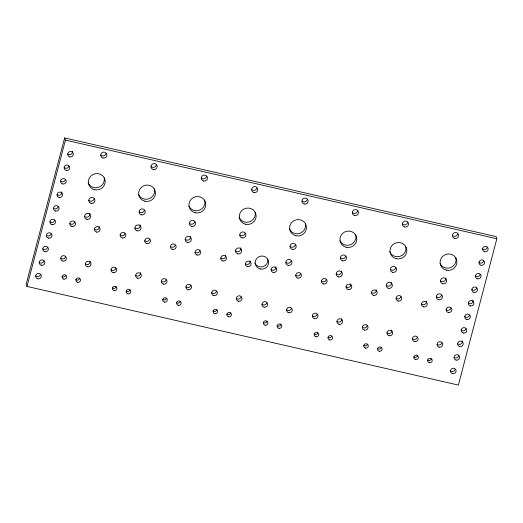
<?xml version="1.0" encoding="UTF-8"?>
<svg xmlns="http://www.w3.org/2000/svg" width="523" height="523" viewBox="0 0 523 523"><rect width="100%" height="100%" fill="white"/><g stroke="black" fill="none" stroke-linecap="round" stroke-linejoin="round"><path stroke-width="0.78" d="M64.617 137.928L26.15 284.237L26.974 286.421L458.383 385.072L496.85 238.763L496.026 236.579L64.617 137.928L65.44 140.118L26.974 286.421M65.44 140.118L496.85 238.763M267.737 259.153A6.773 6.544 -20.6 0 1 254.812 262.945M472.988 300.267A2.824 2.726 -20.6 0 1 468.307 303.059M476.564 288.134A2.824 2.726 -20.6 0 1 471.87 289.513M469.438 315.225A2.824 2.726 -20.6 0 1 464.744 316.605M480.121 274.588A2.824 2.726 -20.6 0 1 475.433 275.961M431.331 358.87A2.295 2.216 -20.6 0 1 427.526 359.987M291.376 308.498A2.87 2.772 -20.6 0 1 286.611 309.897M367.427 344.258A2.295 2.216 -20.6 0 1 363.616 345.376M225.563 255.25A2.87 2.772 -20.6 0 1 220.811 258.087M487.246 247.497A2.824 2.726 -20.6 0 1 482.559 248.87M483.683 261.042A2.824 2.726 -20.6 0 1 478.996 262.415M465.875 328.777A2.824 2.726 -20.6 0 1 461.188 330.15M462.299 340.904A2.824 2.726 -20.6 0 1 457.625 343.696M458.749 355.869A2.824 2.726 -20.6 0 1 454.062 357.248M455.187 369.415A2.824 2.726 -20.6 0 1 450.499 370.794M72.416 151.225A2.824 2.726 -20.6 0 1 67.742 154.017M68.873 166.19A2.824 2.726 -20.6 0 1 64.179 167.563M65.31 179.735A2.824 2.726 -20.6 0 1 60.616 181.108M61.734 191.863A2.824 2.726 -20.6 0 1 57.053 194.654M58.184 206.827A2.824 2.726 -20.6 0 1 53.496 208.206M54.621 220.373A2.824 2.726 -20.6 0 1 49.933 221.752M51.058 233.925A2.824 2.726 -20.6 0 1 46.37 235.298M47.495 247.471A2.824 2.726 -20.6 0 1 42.808 248.843M43.939 261.016A2.824 2.726 -20.6 0 1 39.245 262.389M40.376 274.562A2.824 2.726 -20.6 0 1 35.682 275.941M79.614 278.445A2.295 2.216 -20.6 0 1 75.802 279.563M65.787 275.288A2.295 2.216 -20.6 0 1 61.976 276.399M129.913 289.951A2.295 2.216 -20.6 0 1 126.102 291.063M116.086 286.787A2.295 2.216 -20.6 0 1 112.275 287.905M180.213 301.451A2.295 2.216 -20.6 0 1 176.401 302.569M166.386 298.287A2.295 2.216 -20.6 0 1 162.575 299.404M230.565 312.963A2.295 2.216 -20.6 0 1 226.76 314.081M216.738 309.806A2.295 2.216 -20.6 0 1 212.933 310.917M280.871 324.469A2.295 2.216 -20.6 0 1 277.059 325.581M267.044 321.305A2.295 2.216 -20.6 0 1 263.232 322.423M331.713 336.093A2.295 2.216 -20.6 0 1 327.908 337.211M317.886 332.929A2.295 2.216 -20.6 0 1 314.075 334.047M381.254 347.422A2.295 2.216 -20.6 0 1 377.443 348.54M417.504 355.712A2.295 2.216 -20.6 0 1 413.7 356.83M104.227 177.853A8.466 8.178 -20.6 0 1 98.2 187.417A8.466 8.178 -20.6 0 1 88.041 182.599M89.806 213.351A3.105 3.001 -20.6 0 1 84.661 216.424M105.947 153.579A3.105 3.001 -20.6 0 1 100.789 155.089M94.029 198.91A3.105 3.001 -20.6 0 1 88.871 200.427M154.363 188.679A8.466 8.178 -20.6 0 1 149.192 198.688A8.466 8.178 -20.6 0 1 138.628 194.759M140.105 224.851A3.105 3.001 -20.6 0 1 134.96 227.923M156.246 165.078A3.105 3.001 -20.6 0 1 151.088 166.589M144.328 210.409A3.105 3.001 -20.6 0 1 139.17 211.926M204.663 200.178A8.466 8.178 -20.6 0 1 199.492 210.187A8.466 8.178 -20.6 0 1 188.927 206.258M190.405 236.357A3.105 3.001 -20.6 0 1 185.26 239.429M206.546 176.578A3.105 3.001 -20.6 0 1 201.388 178.095M194.628 221.915A3.105 3.001 -20.6 0 1 189.47 223.426M255.185 212.371A8.466 8.178 -20.6 0 1 249.157 221.935A8.466 8.178 -20.6 0 1 238.991 217.117M240.763 247.869A3.105 3.001 -20.6 0 1 235.618 250.942M256.904 188.097A3.105 3.001 -20.6 0 1 251.746 189.607M244.98 233.428A3.105 3.001 -20.6 0 1 239.822 234.945M305.484 223.87A8.466 8.178 -20.6 0 1 299.457 233.441A8.466 8.178 -20.6 0 1 289.297 228.623M291.076 260.931A3.105 3.001 -20.6 0 1 285.918 262.441M307.204 199.596A3.105 3.001 -20.6 0 1 302.046 201.107M295.286 244.927A3.105 3.001 -20.6 0 1 290.121 246.444M355.673 234.709A8.466 8.178 -20.6 0 1 350.508 244.718A8.466 8.178 -20.6 0 1 339.937 240.789M341.414 270.888A3.105 3.001 -20.6 0 1 336.269 273.96M357.555 211.109A3.105 3.001 -20.6 0 1 352.397 212.626M345.638 256.447A3.105 3.001 -20.6 0 1 340.48 257.957M405.868 246.823A8.466 8.178 -20.6 0 1 399.84 256.394A8.466 8.178 -20.6 0 1 389.681 251.576M391.446 282.328A3.105 3.001 -20.6 0 1 386.301 285.395M407.587 222.55A3.105 3.001 -20.6 0 1 402.429 224.06M395.669 267.881A3.105 3.001 -20.6 0 1 390.504 269.397M455.788 257.604A8.466 8.178 -20.6 0 1 450.617 267.613A8.466 8.178 -20.6 0 1 440.052 263.684M441.543 295.338A3.105 3.001 -20.6 0 1 436.385 296.848M457.671 234.003A3.105 3.001 -20.6 0 1 452.513 235.513M445.733 277.778A3.105 3.001 -20.6 0 1 440.588 280.851M90.106 261.042A2.87 2.772 -20.6 0 1 85.354 263.88M99.22 226.361A2.87 2.772 -20.6 0 1 94.473 229.198M65.499 256.852A2.87 2.772 -20.6 0 1 60.733 258.251M74.619 222.17A2.87 2.772 -20.6 0 1 69.853 223.569M140.406 272.542A2.87 2.772 -20.6 0 1 135.653 275.379M149.539 239.305A2.87 2.772 -20.6 0 1 144.773 240.698M115.799 268.351A2.87 2.772 -20.6 0 1 111.039 269.75M124.919 233.676A2.87 2.772 -20.6 0 1 120.153 235.069M190.718 285.48A2.87 2.772 -20.6 0 1 185.953 286.879M199.838 250.805A2.87 2.772 -20.6 0 1 195.072 252.204M166.105 279.851A2.87 2.772 -20.6 0 1 161.339 281.25M175.218 245.176A2.87 2.772 -20.6 0 1 170.452 246.575M241.077 296.999A2.87 2.772 -20.6 0 1 236.311 298.398M250.177 260.879A2.87 2.772 -20.6 0 1 245.424 263.716M216.457 291.37A2.87 2.772 -20.6 0 1 211.691 292.769M300.49 273.823A2.87 2.772 -20.6 0 1 295.73 275.216M266.756 302.869A2.87 2.772 -20.6 0 1 261.99 304.268M275.863 266.75A2.87 2.772 -20.6 0 1 271.11 269.587M341.715 318.572A2.87 2.772 -20.6 0 1 336.962 321.41M350.835 283.897A2.87 2.772 -20.6 0 1 346.082 286.735M317.115 314.382A2.87 2.772 -20.6 0 1 312.349 315.781M326.228 279.707A2.87 2.772 -20.6 0 1 321.468 281.106M391.747 330.013A2.87 2.772 -20.6 0 1 386.994 332.85M400.873 296.776A2.87 2.772 -20.6 0 1 396.114 298.175M367.139 325.822A2.87 2.772 -20.6 0 1 362.374 327.221M376.246 289.709A2.87 2.772 -20.6 0 1 371.493 292.547M441.843 342.905A2.87 2.772 -20.6 0 1 437.078 344.304M450.957 308.224A2.87 2.772 -20.6 0 1 446.191 309.623M417.223 337.276A2.87 2.772 -20.6 0 1 412.457 338.675M426.33 301.156A2.87 2.772 -20.6 0 1 421.577 303.994M260.225 268.992A6.773 6.544 -20.6 0 0 268.41 260.689A6.773 6.544 -20.6 0 0 257.094 258.101A6.773 6.544 -20.6 0 0 260.225 268.992M466.836 319.461A2.824 2.726 -20.6 0 0 470.249 315.997A2.824 2.726 -20.6 0 0 465.529 314.924A2.824 2.726 -20.6 0 0 466.836 319.461M470.399 305.916A2.824 2.726 -20.6 0 0 473.805 302.451A2.824 2.726 -20.6 0 0 469.092 301.372A2.824 2.726 -20.6 0 0 470.399 305.916M473.962 292.37A2.824 2.726 -20.6 0 0 477.368 288.905A2.824 2.726 -20.6 0 0 472.655 287.827A2.824 2.726 -20.6 0 0 473.962 292.37M114.125 290.638A2.295 2.216 -20.6 0 0 116.897 287.827A2.295 2.216 -20.6 0 0 113.066 286.95A2.295 2.216 -20.6 0 0 114.125 290.638M477.525 278.818A2.824 2.726 -20.6 0 0 480.931 275.36A2.824 2.726 -20.6 0 0 476.218 274.281A2.824 2.726 -20.6 0 0 477.525 278.818M429.376 362.72A2.295 2.216 -20.6 0 0 432.148 359.909A2.295 2.216 -20.6 0 0 428.317 359.033A2.295 2.216 -20.6 0 0 429.376 362.72M288.722 312.767A2.87 2.772 -20.6 0 0 292.18 309.25A2.87 2.772 -20.6 0 0 287.395 308.152A2.87 2.772 -20.6 0 0 288.722 312.767M365.466 348.109A2.295 2.216 -20.6 0 0 368.238 345.298A2.295 2.216 -20.6 0 0 364.407 344.422A2.295 2.216 -20.6 0 0 365.466 348.109M222.922 260.957A2.87 2.772 -20.6 0 0 226.381 257.44A2.87 2.772 -20.6 0 0 221.595 256.342A2.87 2.772 -20.6 0 0 222.922 260.957M379.293 351.266A2.295 2.216 -20.6 0 0 382.065 348.455A2.295 2.216 -20.6 0 0 378.234 347.586A2.295 2.216 -20.6 0 0 379.293 351.266M348.194 289.598A2.87 2.772 -20.6 0 0 351.659 286.081A2.87 2.772 -20.6 0 0 346.867 284.989A2.87 2.772 -20.6 0 0 348.194 289.598M91.08 203.349A3.105 3.001 -20.6 0 0 94.833 199.538A3.105 3.001 -20.6 0 0 89.649 198.354A3.105 3.001 -20.6 0 0 91.08 203.349M103.005 158.011A3.105 3.001 -20.6 0 0 106.751 154.207A3.105 3.001 -20.6 0 0 101.567 153.017A3.105 3.001 -20.6 0 0 103.005 158.011M62.845 261.114A2.87 2.772 -20.6 0 0 66.31 257.597A2.87 2.772 -20.6 0 0 61.518 256.505A2.87 2.772 -20.6 0 0 62.845 261.114M77.652 282.296A2.295 2.216 -20.6 0 0 80.424 279.485A2.295 2.216 -20.6 0 0 76.593 278.609A2.295 2.216 -20.6 0 0 77.652 282.296M71.965 226.439A2.87 2.772 -20.6 0 0 75.43 222.922A2.87 2.772 -20.6 0 0 70.638 221.824A2.87 2.772 -20.6 0 0 71.965 226.439M63.826 279.132A2.295 2.216 -20.6 0 0 66.598 276.321A2.295 2.216 -20.6 0 0 62.767 275.444A2.295 2.216 -20.6 0 0 63.826 279.132M137.765 278.249A2.87 2.772 -20.6 0 0 141.23 274.732A2.87 2.772 -20.6 0 0 136.438 273.634A2.87 2.772 -20.6 0 0 137.765 278.249M127.958 293.795A2.295 2.216 -20.6 0 0 130.724 290.984A2.295 2.216 -20.6 0 0 126.893 290.108A2.295 2.216 -20.6 0 0 127.958 293.795M146.885 243.568A2.87 2.772 -20.6 0 0 150.343 240.05A2.87 2.772 -20.6 0 0 145.557 238.959A2.87 2.772 -20.6 0 0 146.885 243.568M113.145 272.614A2.87 2.772 -20.6 0 0 116.609 269.103A2.87 2.772 -20.6 0 0 111.817 268.005A2.87 2.772 -20.6 0 0 113.145 272.614M178.258 305.301A2.295 2.216 -20.6 0 0 181.023 302.49A2.295 2.216 -20.6 0 0 177.199 301.614A2.295 2.216 -20.6 0 0 178.258 305.301M122.264 237.939A2.87 2.772 -20.6 0 0 125.729 234.422A2.87 2.772 -20.6 0 0 120.937 233.33A2.87 2.772 -20.6 0 0 122.264 237.939M164.431 302.137A2.295 2.216 -20.6 0 0 167.197 299.326A2.295 2.216 -20.6 0 0 163.366 298.45A2.295 2.216 -20.6 0 0 164.431 302.137M188.064 289.749A2.87 2.772 -20.6 0 0 191.529 286.231A2.87 2.772 -20.6 0 0 186.737 285.133A2.87 2.772 -20.6 0 0 188.064 289.749M228.61 316.814A2.295 2.216 -20.6 0 0 231.382 314.003A2.295 2.216 -20.6 0 0 227.551 313.127A2.295 2.216 -20.6 0 0 228.61 316.814M197.184 255.067A2.87 2.772 -20.6 0 0 200.642 251.556A2.87 2.772 -20.6 0 0 195.857 250.458A2.87 2.772 -20.6 0 0 197.184 255.067M214.783 313.65A2.295 2.216 -20.6 0 0 217.548 310.839A2.295 2.216 -20.6 0 0 213.724 309.962A2.295 2.216 -20.6 0 0 214.783 313.65M163.444 284.12A2.87 2.772 -20.6 0 0 166.909 280.603A2.87 2.772 -20.6 0 0 162.123 279.504A2.87 2.772 -20.6 0 0 163.444 284.12M278.909 328.313A2.295 2.216 -20.6 0 0 281.681 325.502A2.295 2.216 -20.6 0 0 277.85 324.626A2.295 2.216 -20.6 0 0 278.909 328.313M172.564 249.438A2.87 2.772 -20.6 0 0 176.029 245.921A2.87 2.772 -20.6 0 0 171.237 244.829A2.87 2.772 -20.6 0 0 172.564 249.438M265.083 325.156A2.295 2.216 -20.6 0 0 267.854 322.345A2.295 2.216 -20.6 0 0 264.023 321.468A2.295 2.216 -20.6 0 0 265.083 325.156M288.134 265.37A3.105 3.001 -20.6 0 0 291.88 261.559A3.105 3.001 -20.6 0 0 286.696 260.376A3.105 3.001 -20.6 0 0 288.134 265.37M398.219 301.039A2.87 2.772 -20.6 0 0 401.684 297.522A2.87 2.772 -20.6 0 0 396.892 296.43A2.87 2.772 -20.6 0 0 398.219 301.039M153.304 169.517A3.105 3.001 -20.6 0 0 157.057 165.706A3.105 3.001 -20.6 0 0 151.866 164.523A3.105 3.001 -20.6 0 0 153.304 169.517M141.387 214.848A3.105 3.001 -20.6 0 0 145.133 211.044A3.105 3.001 -20.6 0 0 139.948 209.854A3.105 3.001 -20.6 0 0 141.387 214.848M253.962 192.529A3.105 3.001 -20.6 0 0 257.708 188.725A3.105 3.001 -20.6 0 0 252.524 187.535A3.105 3.001 -20.6 0 0 253.962 192.529M484.644 251.726A2.824 2.726 -20.6 0 0 488.057 248.268A2.824 2.726 -20.6 0 0 483.344 247.189A2.824 2.726 -20.6 0 0 484.644 251.726M242.038 237.867A3.105 3.001 -20.6 0 0 245.79 234.056A3.105 3.001 -20.6 0 0 240.606 232.872A3.105 3.001 -20.6 0 0 242.038 237.867M481.082 265.272A2.824 2.726 -20.6 0 0 484.494 261.814A2.824 2.726 -20.6 0 0 479.781 260.735A2.824 2.726 -20.6 0 0 481.082 265.272M295.913 235.768A8.466 8.178 -20.6 0 0 306.145 225.38A8.466 8.178 -20.6 0 0 291.997 222.151A8.466 8.178 -20.6 0 0 295.913 235.768M304.262 204.035A3.105 3.001 -20.6 0 0 308.008 200.224A3.105 3.001 -20.6 0 0 302.824 199.041A3.105 3.001 -20.6 0 0 304.262 204.035M292.337 249.366A3.105 3.001 -20.6 0 0 296.09 245.562A3.105 3.001 -20.6 0 0 290.906 244.372A3.105 3.001 -20.6 0 0 292.337 249.366M346.272 247.281A8.466 8.178 -20.6 0 0 356.496 236.899A8.466 8.178 -20.6 0 0 342.356 233.663A8.466 8.178 -20.6 0 0 346.272 247.281M463.273 333.007A2.824 2.726 -20.6 0 0 466.686 329.549A2.824 2.726 -20.6 0 0 461.972 328.47A2.824 2.726 -20.6 0 0 463.273 333.007M338.486 276.883A3.105 3.001 -20.6 0 0 342.238 273.071A3.105 3.001 -20.6 0 0 337.054 271.888A3.105 3.001 -20.6 0 0 338.486 276.883M459.71 346.553A2.824 2.726 -20.6 0 0 463.123 343.095A2.824 2.726 -20.6 0 0 458.41 342.016A2.824 2.726 -20.6 0 0 459.71 346.553M354.614 215.548A3.105 3.001 -20.6 0 0 358.366 211.737A3.105 3.001 -20.6 0 0 353.182 210.553A3.105 3.001 -20.6 0 0 354.614 215.548M456.154 360.099A2.824 2.726 -20.6 0 0 459.56 356.64A2.824 2.726 -20.6 0 0 454.847 355.562A2.824 2.726 -20.6 0 0 456.154 360.099M342.696 260.879A3.105 3.001 -20.6 0 0 346.442 257.074A3.105 3.001 -20.6 0 0 341.258 255.891A3.105 3.001 -20.6 0 0 342.696 260.879M452.591 373.651A2.824 2.726 -20.6 0 0 455.997 370.186A2.824 2.726 -20.6 0 0 451.284 369.107A2.824 2.726 -20.6 0 0 452.591 373.651M373.605 295.41A2.87 2.772 -20.6 0 0 377.07 291.893A2.87 2.772 -20.6 0 0 372.278 290.801A2.87 2.772 -20.6 0 0 373.605 295.41M389.105 335.72A2.87 2.772 -20.6 0 0 392.564 332.203A2.87 2.772 -20.6 0 0 387.778 331.105A2.87 2.772 -20.6 0 0 389.105 335.72M323.574 283.969A2.87 2.772 -20.6 0 0 327.038 280.452A2.87 2.772 -20.6 0 0 322.246 279.36A2.87 2.772 -20.6 0 0 323.574 283.969M314.46 318.651A2.87 2.772 -20.6 0 0 317.919 315.134A2.87 2.772 -20.6 0 0 313.133 314.035A2.87 2.772 -20.6 0 0 314.46 318.651M339.074 324.28A2.87 2.772 -20.6 0 0 342.539 320.762A2.87 2.772 -20.6 0 0 337.747 319.664A2.87 2.772 -20.6 0 0 339.074 324.28M423.689 306.864A2.87 2.772 -20.6 0 0 427.147 303.347A2.87 2.772 -20.6 0 0 422.362 302.248A2.87 2.772 -20.6 0 0 423.689 306.864M237.834 253.864A3.105 3.001 -20.6 0 0 241.58 250.059A3.105 3.001 -20.6 0 0 236.396 248.87A3.105 3.001 -20.6 0 0 237.834 253.864M187.476 242.352A3.105 3.001 -20.6 0 0 191.228 238.547A3.105 3.001 -20.6 0 0 186.044 237.357A3.105 3.001 -20.6 0 0 187.476 242.352M364.485 330.091A2.87 2.772 -20.6 0 0 367.95 326.574A2.87 2.772 -20.6 0 0 363.158 325.476A2.87 2.772 -20.6 0 0 364.485 330.091M238.416 301.261A2.87 2.772 -20.6 0 0 241.881 297.744A2.87 2.772 -20.6 0 0 237.096 296.652A2.87 2.772 -20.6 0 0 238.416 301.261M273.222 272.457A2.87 2.772 -20.6 0 0 276.687 268.94A2.87 2.772 -20.6 0 0 271.895 267.848A2.87 2.772 -20.6 0 0 273.222 272.457M247.536 266.586A2.87 2.772 -20.6 0 0 251.001 263.069A2.87 2.772 -20.6 0 0 246.209 261.971A2.87 2.772 -20.6 0 0 247.536 266.586M213.802 295.632A2.87 2.772 -20.6 0 0 217.267 292.115A2.87 2.772 -20.6 0 0 212.475 291.023A2.87 2.772 -20.6 0 0 213.802 295.632M96.578 232.068A2.87 2.772 -20.6 0 0 100.043 228.551A2.87 2.772 -20.6 0 0 95.251 227.453A2.87 2.772 -20.6 0 0 96.578 232.068M87.465 266.743A2.87 2.772 -20.6 0 0 90.924 263.226A2.87 2.772 -20.6 0 0 86.138 262.134A2.87 2.772 -20.6 0 0 87.465 266.743M442.804 283.773A3.105 3.001 -20.6 0 0 446.557 279.968A3.105 3.001 -20.6 0 0 441.373 278.779A3.105 3.001 -20.6 0 0 442.804 283.773M454.729 238.436A3.105 3.001 -20.6 0 0 458.475 234.631A3.105 3.001 -20.6 0 0 453.291 233.448A3.105 3.001 -20.6 0 0 454.729 238.436M438.601 299.771A3.105 3.001 -20.6 0 0 442.347 295.966A3.105 3.001 -20.6 0 0 437.163 294.782A3.105 3.001 -20.6 0 0 438.601 299.771M439.183 347.167A2.87 2.772 -20.6 0 0 442.648 343.65A2.87 2.772 -20.6 0 0 437.856 342.558A2.87 2.772 -20.6 0 0 439.183 347.167M137.176 230.852A3.105 3.001 -20.6 0 0 140.929 227.041A3.105 3.001 -20.6 0 0 135.738 225.858A3.105 3.001 -20.6 0 0 137.176 230.852M144.963 201.25A8.466 8.178 -20.6 0 0 155.187 190.862A8.466 8.178 -20.6 0 0 141.047 187.633A8.466 8.178 -20.6 0 0 144.963 201.25M195.262 212.75A8.466 8.178 -20.6 0 0 205.487 202.368A8.466 8.178 -20.6 0 0 191.346 199.132A8.466 8.178 -20.6 0 0 195.262 212.75M203.604 181.017A3.105 3.001 -20.6 0 0 207.356 177.212A3.105 3.001 -20.6 0 0 202.166 176.022A3.105 3.001 -20.6 0 0 203.604 181.017M86.877 219.346A3.105 3.001 -20.6 0 0 90.629 215.541A3.105 3.001 -20.6 0 0 85.439 214.352A3.105 3.001 -20.6 0 0 86.877 219.346M315.931 336.779A2.295 2.216 -20.6 0 0 318.697 333.968A2.295 2.216 -20.6 0 0 314.866 333.092A2.295 2.216 -20.6 0 0 315.931 336.779M329.758 339.943A2.295 2.216 -20.6 0 0 332.523 337.132A2.295 2.216 -20.6 0 0 328.699 336.256A2.295 2.216 -20.6 0 0 329.758 339.943M448.303 312.493A2.87 2.772 -20.6 0 0 451.767 308.975A2.87 2.772 -20.6 0 0 446.975 307.877A2.87 2.772 -20.6 0 0 448.303 312.493M191.686 226.348A3.105 3.001 -20.6 0 0 195.432 222.543A3.105 3.001 -20.6 0 0 190.248 221.36A3.105 3.001 -20.6 0 0 191.686 226.348M446.38 270.175A8.466 8.178 -20.6 0 0 456.612 259.787A8.466 8.178 -20.6 0 0 442.465 256.558A8.466 8.178 -20.6 0 0 446.38 270.175M404.645 226.989A3.105 3.001 -20.6 0 0 408.391 223.177A3.105 3.001 -20.6 0 0 403.207 221.994A3.105 3.001 -20.6 0 0 404.645 226.989M396.297 258.722A8.466 8.178 -20.6 0 0 406.528 248.34A8.466 8.178 -20.6 0 0 392.381 245.104A8.466 8.178 -20.6 0 0 396.297 258.722M392.721 272.32A3.105 3.001 -20.6 0 0 396.473 268.515A3.105 3.001 -20.6 0 0 391.289 267.325A3.105 3.001 -20.6 0 0 392.721 272.32M245.614 224.262A8.466 8.178 -20.6 0 0 255.845 213.881A8.466 8.178 -20.6 0 0 241.698 210.645A8.466 8.178 -20.6 0 0 245.614 224.262M388.517 288.323A3.105 3.001 -20.6 0 0 392.263 284.512A3.105 3.001 -20.6 0 0 387.079 283.329A3.105 3.001 -20.6 0 0 388.517 288.323M414.569 341.539A2.87 2.772 -20.6 0 0 418.034 338.021A2.87 2.772 -20.6 0 0 413.242 336.93A2.87 2.772 -20.6 0 0 414.569 341.539M55.582 211.063A2.824 2.726 -20.6 0 0 58.994 207.598A2.824 2.726 -20.6 0 0 54.281 206.52A2.824 2.726 -20.6 0 0 55.582 211.063M52.019 224.609A2.824 2.726 -20.6 0 0 55.431 221.144A2.824 2.726 -20.6 0 0 50.718 220.072A2.824 2.726 -20.6 0 0 52.019 224.609M48.462 238.155A2.824 2.726 -20.6 0 0 51.869 234.696A2.824 2.726 -20.6 0 0 47.155 233.618A2.824 2.726 -20.6 0 0 48.462 238.155M44.9 251.7A2.824 2.726 -20.6 0 0 48.306 248.242A2.824 2.726 -20.6 0 0 43.592 247.163A2.824 2.726 -20.6 0 0 44.9 251.7M41.337 265.246A2.824 2.726 -20.6 0 0 44.743 261.788A2.824 2.726 -20.6 0 0 40.029 260.709A2.824 2.726 -20.6 0 0 41.337 265.246M37.774 278.798A2.824 2.726 -20.6 0 0 41.18 275.333A2.824 2.726 -20.6 0 0 36.466 274.255A2.824 2.726 -20.6 0 0 37.774 278.798M69.834 156.874A2.824 2.726 -20.6 0 0 73.24 153.409A2.824 2.726 -20.6 0 0 68.526 152.337A2.824 2.726 -20.6 0 0 69.834 156.874M66.271 170.42A2.824 2.726 -20.6 0 0 69.677 166.961A2.824 2.726 -20.6 0 0 64.963 165.883A2.824 2.726 -20.6 0 0 66.271 170.42M62.708 183.965A2.824 2.726 -20.6 0 0 66.114 180.507A2.824 2.726 -20.6 0 0 61.4 179.428A2.824 2.726 -20.6 0 0 62.708 183.965M59.145 197.511A2.824 2.726 -20.6 0 0 62.557 194.053A2.824 2.726 -20.6 0 0 57.837 192.974A2.824 2.726 -20.6 0 0 59.145 197.511M94.656 189.744A8.466 8.178 -20.6 0 0 104.888 179.363A8.466 8.178 -20.6 0 0 90.741 176.127A8.466 8.178 -20.6 0 0 94.656 189.744M264.102 307.132A2.87 2.772 -20.6 0 0 267.567 303.621A2.87 2.772 -20.6 0 0 262.775 302.523A2.87 2.772 -20.6 0 0 264.102 307.132M297.835 278.086A2.87 2.772 -20.6 0 0 301.3 274.568A2.87 2.772 -20.6 0 0 296.508 273.477A2.87 2.772 -20.6 0 0 297.835 278.086M415.55 359.556A2.295 2.216 -20.6 0 0 418.315 356.751A2.295 2.216 -20.6 0 0 414.491 355.875A2.295 2.216 -20.6 0 0 415.55 359.556"/></g></svg>
